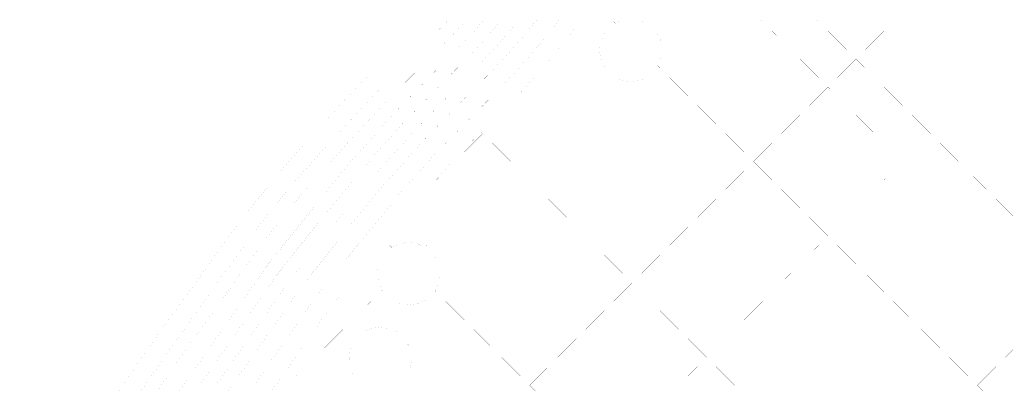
# Model space of a CAD drawing. Extents: x 726 to 4465, y 139 to 737.
# Drawn here: x 4268.4 to 4336.5, y 646.5 to 671.5 of the extents above; entities that cross this region are included whole.
import ezdxf

# ---------------------------------------------------------------- set-up
doc = ezdxf.new("R2010")
doc.units = 0
doc.layers.add('c_area', color=5, linetype='Continuous')
doc.layers.add('d_area', color=4, linetype='Continuous')

# ---------------------------------------------------------------- blocks, each defined once
blk = doc.blocks.new('PAD_R4')
at = {"layer": 'd_area', "const_width": 0.5}
blk.add_lwpolyline([(0.25, 0, 1), (-0.25, 0, 1)], format="xyb", close=True, dxfattribs=at)

msp = doc.modelspace()

# ---------------------------------------------------------------- linework, layer by layer
at = {"layer": 'c_area', "const_width": 0.0012}
for points in [[(4229.843, 602.434), (4229.843, 671.463), (4336.525, 671.463), (4336.525, 602.434), (4229.843, 602.434), (4229.843, 610.714, -0.096585), (4261.329, 671.463), (4265.782, 671.463)], [(4233.374, 602.434, -0.030844), (4239.644, 622.792, 0.130835), (4240.262, 624.408, -0.003801), (4241.232, 626.849), (4242.536, 629.781), (4242.999, 631.043, -0.022756), (4249.943, 645.149, 0.214131), (4251.29, 647.551, -0.02622), (4261.083, 662.788, 0.268038), (4263.074, 665.498, -0.01097), (4267.753, 671.463), (4296.116, 671.463)], [(4256.204, 602.434, -0.063973), (4271.18, 637.806, -0.024129), (4275.304, 644.14, 0.014969), (4278.042, 647.898, -0.00764), (4280.81, 651.805, 0.005195), (4282.694, 654.437, -0.024956), (4287.319, 660.393, -0.021452), (4296.182, 669.803, 0.011981), (4297.806, 671.463), (4299.047, 671.463)], [(4299.047, 671.463, -0.01627), (4296.819, 669.147, 0.021455), (4288.008, 659.793, 0.024955), (4283.44, 653.908, -0.005192), (4281.546, 651.262, 0.007639), (4278.795, 647.378, -0.014934), (4276.031, 643.586, 0.024052), (4271.969, 637.344, 0.00374), (4270.853, 635.401, 0.05979), (4257.154, 602.434), (4256.204, 602.434)], [(4258.107, 602.434, -0.003729), (4258.728, 604.565, -0.009737), (4258.733, 604.582), (4261.917, 614.043, -0.018377), (4266.127, 624.142, -0.020397), (4271.651, 634.955, -0.024587), (4272.164, 635.763), (4284.748, 653.705, -0.015759), (4286.254, 655.716), (4288.587, 658.632, -0.032277), (4296.86, 667.905), (4297.461, 668.494, 0.020324), (4300.27, 671.463), (4301.475, 671.463)], [(4301.475, 671.463, -0.024192), (4298.099, 667.839), (4297.501, 667.254, 0.032278), (4289.307, 658.068), (4286.968, 655.145, 0.015759), (4285.497, 653.181), (4272.911, 635.236, 0.02468), (4272.445, 634.501, 0.020389), (4266.957, 623.758, 0.018362), (4262.776, 613.729), (4259.602, 604.296, 0.003279), (4259.057, 602.434), (4258.107, 602.434)], [(4260.01, 602.434, -0.002786), (4260.47, 604.006, -0.011332), (4260.476, 604.025), (4263.644, 613.435, -0.018323), (4267.79, 623.38, -0.020237), (4273.202, 633.977, -0.024752), (4273.715, 634.787), (4286.288, 652.712, -0.015709), (4287.683, 654.573), (4290.04, 657.519, -0.032226), (4298.146, 666.6), (4298.739, 667.184, 0.027879), (4302.669, 671.463), (4303.843, 671.463)], [(4303.843, 671.463, -0.001056), (4303.705, 671.29, -0.005981), (4303.025, 670.46, -0.025292), (4299.377, 666.529), (4298.787, 665.949, 0.032286), (4290.747, 656.938, -0.018779), (4290.725, 656.912), (4288.397, 654.001, 0.015709), (4287.036, 652.187), (4274.463, 634.26, 0.02479), (4273.997, 633.526, 0.038561), (4264.501, 613.118), (4261.345, 603.74, 0.002332), (4260.961, 602.434), (4260.01, 602.434)], [(4262.235, 602.434, -0.001667), (4262.508, 603.359, -0.010446), (4262.515, 603.383), (4265.657, 612.716, -0.038503), (4275.061, 632.922, -0.025748), (4275.479, 633.578), (4288.04, 651.486, -0.015381), (4289.327, 653.203, -0.019805), (4289.356, 653.242), (4291.711, 656.184, -0.032287), (4299.645, 665.079, -0.020888), (4299.683, 665.113), (4300.23, 665.651, 0.025301), (4303.964, 669.674, 0.005979), (4304.661, 670.528, 0.005481), (4305.396, 671.463), (4306.923, 671.463)], [(4296.116, 671.463, -0.005893), (4295.327, 670.677)], [(4306.923, 671.463, -0.005602), (4306.172, 670.473), (4306.572, 670.073), (4307.842, 671.344), (4307.723, 671.463)], [(4309.254, 671.463), (4309.135, 671.344), (4309.249, 671.231, -0.074659), (4309.838, 671.463), (4310.797, 671.463, -0.08999), (4311.497, 671.162), (4311.679, 671.344), (4311.56, 671.463)], [(4295.327, 670.679, 0.021456), (4286.391, 661.191, 0.024972), (4281.688, 655.135)], [(4281.69, 655.137, -0.005074), (4279.865, 652.586, 0.012395), (4275.519, 646.454, -0.006414), (4274.336, 644.89, 0.008484), (4274.302, 644.845, 0.024084), (4270.124, 638.422, 0.003461), (4269.075, 636.6, 0.003432), (4268.99, 636.447, 0.060776), (4254.935, 602.434), (4233.374, 602.434)]]:
    msp.add_lwpolyline(points, format="xyb", dxfattribs=at)
for points in [[(4307.723, 671.463), (4309.254, 671.463)], [(4311.56, 671.463), (4313.091, 671.463)], [(4313.091, 671.463), (4312.972, 671.344), (4314.243, 670.073), (4315.516, 671.345), (4315.398, 671.463)], [(4315.398, 671.463), (4316.926, 671.463)], [(4316.926, 671.463), (4316.809, 671.345), (4318.08, 670.074), (4319.351, 671.345), (4319.232, 671.463)], [(4319.232, 671.463), (4320.762, 671.463)], [(4320.762, 671.463), (4320.644, 671.345), (4321.915, 670.073), (4323.187, 671.345), (4323.07, 671.463)], [(4323.07, 671.463), (4324.598, 671.463)], [(4324.598, 671.463), (4324.48, 671.345), (4325.753, 670.073), (4327.025, 671.345), (4326.907, 671.463)], [(4326.907, 671.463), (4328.436, 671.463)], [(4328.436, 671.463), (4328.318, 671.345), (4329.589, 670.075), (4330.859, 671.345), (4330.742, 671.463)], [(4330.742, 671.463), (4332.27, 671.463)], [(4332.27, 671.463), (4332.152, 671.345), (4333.424, 670.073), (4334.697, 671.345), (4334.579, 671.463)], [(4334.579, 671.463), (4336.107, 671.463)], [(4336.107, 671.463), (4335.99, 671.345), (4336.525, 670.81), (4336.525, 669.517)], [(4295.327, 670.677), (4295.327, 670.679)], [(4336.525, 669.517), (4335.343, 670.699), (4334.071, 669.427), (4335.343, 668.155), (4336.525, 669.336)], [(4336.525, 669.336), (4336.525, 668.043), (4335.99, 667.508), (4336.525, 666.973), (4336.525, 665.68)], [(4336.525, 665.68), (4335.343, 666.861), (4334.073, 665.591), (4335.343, 664.32), (4336.525, 665.502)], [(4336.525, 665.502), (4336.525, 664.208), (4335.99, 663.674), (4336.525, 663.139), (4336.525, 661.846)], [(4336.525, 661.846), (4335.343, 663.027), (4334.071, 661.755), (4335.343, 660.483), (4336.525, 661.664)], [(4336.525, 661.664), (4336.525, 660.371), (4335.99, 659.836), (4336.525, 659.301), (4336.525, 658.008)], [(4336.525, 658.008), (4335.343, 659.19), (4334.071, 657.917), (4335.343, 656.645), (4336.525, 657.827)], [(4336.525, 657.827), (4336.525, 656.534), (4335.99, 655.999), (4336.525, 655.464), (4336.525, 654.171)], [(4281.688, 655.135), (4281.69, 655.137)], [(4336.525, 654.171), (4335.343, 655.352), (4334.073, 654.082), (4335.344, 652.81), (4336.525, 653.991)], [(4336.525, 653.991), (4336.525, 652.698), (4335.99, 652.164), (4336.525, 651.629), (4336.525, 650.336)], [(4336.525, 650.336), (4335.344, 651.517), (4334.072, 650.245), (4335.343, 648.973), (4336.525, 650.155)], [(4336.525, 650.155), (4336.525, 648.862), (4335.99, 648.327), (4336.525, 647.792), (4336.525, 646.499)], [(4336.525, 646.499), (4335.343, 647.68), (4334.071, 646.408), (4335.343, 645.136), (4336.525, 646.318)]]:
    msp.add_lwpolyline(points, dxfattribs=at)
for points in [[(4307.218, 669.427), (4308.49, 668.155), (4308.539, 668.205, -0.147473), (4308.184, 669.384, -0.154648), (4308.573, 670.613), (4308.489, 670.697)], [(4312.133, 670.505, -0.139189), (4312.451, 669.384, -0.131944), (4312.164, 668.315), (4312.325, 668.155), (4313.597, 669.427), (4312.326, 670.698)], [(4304.447, 668.36), (4304.653, 668.155), (4305.925, 669.427), (4305.601, 669.751, -0.005862), (4304.899, 668.892), (4304.896, 668.889, -0.003129)], [(4302.626, 666.344), (4302.734, 666.236), (4304.006, 667.508), (4303.844, 667.67, -0.008114)], [(4309.136, 667.508), (4310.407, 666.237), (4311.678, 667.508), (4311.546, 667.64, -0.154648), (4310.318, 667.25, -0.139182), (4309.197, 667.569)], [(4300.716, 664.419), (4300.817, 664.319), (4302.088, 665.589), (4301.992, 665.685, -0.005796), (4301.081, 664.778), (4301.08, 664.777)], [(4298.804, 662.494), (4298.898, 662.4), (4300.17, 663.672), (4300.065, 663.778, 0.004935)], [(4296.952, 660.512), (4296.981, 660.483), (4298.252, 661.753), (4298.173, 661.832, 0.004933)], [(4293.79, 655.999), (4293.936, 655.853, -0.143332), (4295.087, 656.189, -0.139064), (4296.207, 655.872), (4296.333, 655.997), (4295.061, 657.269)], [(4291.871, 654.08), (4293.143, 652.808), (4293.271, 652.935, -0.139072), (4292.953, 654.056, -0.143333), (4293.29, 655.206), (4293.144, 655.352)], [(4296.864, 655.236, -0.147595), (4297.22, 654.056, -0.143333), (4296.884, 652.905), (4296.979, 652.809), (4298.25, 654.08), (4296.979, 655.351)], [(4290.013, 652.104), (4291.226, 650.891), (4292.497, 652.161), (4291.225, 653.433), (4290.454, 652.663), (4290.336, 652.515, -0.0199), (4290.308, 652.477, 0.003533)], [(4293.79, 652.161), (4295.061, 650.891), (4296.333, 652.163), (4296.237, 652.259, -0.143332), (4295.087, 651.922, -0.147587), (4293.907, 652.278)], [(4288.401, 649.878), (4289.308, 648.972), (4290.58, 650.244), (4289.456, 651.368, 0.005332), (4289.037, 650.785), (4289.036, 650.783)], [(4291.873, 650.244), (4292.043, 650.074, -0.13566), (4293.139, 650.377, -0.136455), (4294.24, 650.07), (4294.414, 650.244), (4293.143, 651.515)], [(4289.954, 648.326), (4291.225, 647.055), (4291.312, 647.142, -0.136457), (4291.005, 648.243, -0.150971), (4291.377, 649.447), (4291.226, 649.598)], [(4294.904, 649.441, -0.150184), (4295.273, 648.243, -0.135661), (4294.97, 647.147), (4295.062, 647.055), (4296.333, 648.326), (4295.061, 649.598)]]:
    msp.add_lwpolyline(points, format="xyb", close=True, dxfattribs=at)
for points in [[(4314.89, 669.427), (4316.161, 668.155), (4317.434, 669.427), (4316.162, 670.699)], [(4318.727, 669.427), (4319.998, 668.156), (4321.269, 669.427), (4319.997, 670.698)], [(4322.562, 669.427), (4323.834, 668.155), (4325.106, 669.427), (4323.834, 670.699)], [(4326.399, 669.427), (4327.67, 668.156), (4328.942, 669.428), (4327.671, 670.699)], [(4330.235, 669.428), (4331.507, 668.156), (4332.778, 669.427), (4331.506, 670.699)], [(4305.299, 667.508), (4306.571, 666.236), (4307.843, 667.508), (4306.572, 668.78)], [(4312.971, 667.508), (4314.243, 666.236), (4315.515, 667.509), (4314.243, 668.78)], [(4316.808, 667.509), (4318.079, 666.237), (4319.351, 667.509), (4318.08, 668.781)], [(4320.645, 667.509), (4321.917, 666.237), (4323.187, 667.508), (4321.915, 668.78)], [(4324.48, 667.508), (4325.751, 666.237), (4327.023, 667.509), (4325.753, 668.78)], [(4328.316, 667.509), (4329.589, 666.237), (4330.861, 667.509), (4329.589, 668.782)], [(4332.154, 667.509), (4333.426, 666.237), (4334.697, 667.508), (4333.424, 668.78)], [(4303.381, 665.589), (4304.652, 664.317), (4305.925, 665.59), (4304.653, 666.861)], [(4307.218, 665.59), (4308.489, 664.319), (4309.761, 665.591), (4308.49, 666.862)], [(4311.054, 665.591), (4312.326, 664.319), (4313.596, 665.59), (4312.325, 666.861)], [(4314.889, 665.59), (4316.161, 664.319), (4317.433, 665.591), (4316.161, 666.862)], [(4318.726, 665.591), (4319.998, 664.319), (4321.27, 665.591), (4319.998, 666.863)], [(4322.563, 665.591), (4323.834, 664.32), (4325.105, 665.591), (4323.834, 666.861)], [(4326.398, 665.591), (4327.67, 664.319), (4328.942, 665.591), (4327.67, 666.863)], [(4330.235, 665.591), (4331.507, 664.319), (4332.779, 665.591), (4331.507, 666.863)], [(4301.463, 663.672), (4302.735, 662.4), (4304.006, 663.671), (4302.734, 664.943)], [(4305.299, 663.671), (4306.57, 662.4), (4307.842, 663.672), (4306.571, 664.943)], [(4309.135, 663.672), (4310.407, 662.4), (4311.679, 663.673), (4310.407, 664.944)], [(4312.972, 663.673), (4314.243, 662.401), (4315.514, 663.672), (4314.243, 664.943)], [(4316.807, 663.672), (4318.079, 662.4), (4319.351, 663.672), (4318.079, 664.944)], [(4320.645, 663.672), (4321.915, 662.401), (4323.187, 663.674), (4321.917, 664.944)], [(4324.48, 663.674), (4325.753, 662.401), (4327.023, 663.672), (4325.751, 664.944)], [(4328.316, 663.672), (4329.589, 662.4), (4330.861, 663.672), (4329.589, 664.944)], [(4332.154, 663.672), (4333.424, 662.401), (4334.697, 663.674), (4333.426, 664.944)], [(4299.545, 661.753), (4300.817, 660.482), (4302.089, 661.754), (4300.817, 663.026)], [(4303.382, 661.754), (4304.653, 660.483), (4305.923, 661.753), (4304.652, 663.024)], [(4307.217, 661.753), (4308.488, 660.482), (4309.76, 661.754), (4308.489, 663.026)], [(4311.053, 661.754), (4312.325, 660.483), (4313.597, 661.755), (4312.326, 663.026)], [(4314.89, 661.755), (4316.162, 660.483), (4317.433, 661.753), (4316.161, 663.026)], [(4318.726, 661.753), (4319.996, 660.483), (4321.269, 661.755), (4319.998, 663.026)], [(4322.562, 661.755), (4323.834, 660.483), (4325.106, 661.755), (4323.834, 663.027)], [(4326.399, 661.755), (4327.671, 660.483), (4328.942, 661.753), (4327.67, 663.026)], [(4330.235, 661.753), (4331.506, 660.483), (4332.778, 661.755), (4331.507, 663.026)], [(4297.628, 659.836), (4298.899, 658.564), (4300.17, 659.835), (4298.898, 661.107)], [(4301.463, 659.835), (4302.734, 658.564), (4304.006, 659.836), (4302.735, 661.107)], [(4305.299, 659.836), (4306.571, 658.565), (4307.842, 659.835), (4306.57, 661.107)], [(4309.135, 659.835), (4310.406, 658.564), (4311.678, 659.836), (4310.407, 661.107)], [(4312.971, 659.836), (4314.243, 658.564), (4315.516, 659.836), (4314.243, 661.108)], [(4316.809, 659.836), (4318.079, 658.566), (4319.35, 659.836), (4318.079, 661.107)], [(4320.643, 659.836), (4321.915, 658.564), (4323.187, 659.836), (4321.915, 661.108)], [(4324.48, 659.836), (4325.753, 658.564), (4327.025, 659.836), (4325.753, 661.108)], [(4328.318, 659.836), (4329.589, 658.566), (4330.859, 659.836), (4329.589, 661.107)], [(4332.152, 659.836), (4333.424, 658.564), (4334.697, 659.836), (4333.424, 661.108)], [(4295.707, 657.916), (4296.979, 656.644), (4298.253, 657.918), (4296.981, 659.19)], [(4299.546, 657.918), (4300.817, 656.647), (4302.088, 657.917), (4300.817, 659.188)], [(4303.381, 657.917), (4304.652, 656.646), (4305.925, 657.918), (4304.653, 659.19)], [(4307.218, 657.918), (4308.489, 656.647), (4309.759, 657.917), (4308.488, 659.189)], [(4311.052, 657.917), (4312.325, 656.645), (4313.597, 657.917), (4312.325, 659.19)], [(4314.89, 657.917), (4316.161, 656.647), (4317.433, 657.919), (4316.162, 659.19)], [(4318.726, 657.919), (4319.998, 656.647), (4321.269, 657.917), (4319.996, 659.19)], [(4322.562, 657.917), (4323.834, 656.645), (4325.106, 657.917), (4323.834, 659.19)], [(4326.399, 657.917), (4327.67, 656.647), (4328.942, 657.919), (4327.671, 659.19)], [(4330.235, 657.919), (4331.507, 656.647), (4332.778, 657.917), (4331.506, 659.19)], [(4297.626, 655.997), (4298.897, 654.727), (4300.17, 656), (4298.899, 657.271)], [(4301.463, 656), (4302.735, 654.729), (4304.006, 655.999), (4302.734, 657.271)], [(4305.299, 655.999), (4306.57, 654.728), (4307.842, 656), (4306.571, 657.271)], [(4309.135, 656), (4310.407, 654.728), (4311.678, 655.999), (4310.406, 657.271)], [(4312.971, 655.999), (4314.242, 654.728), (4315.514, 656), (4314.243, 657.271)], [(4316.807, 656), (4318.079, 654.728), (4319.351, 656), (4318.079, 657.272)], [(4320.645, 656), (4321.917, 654.728), (4323.187, 655.999), (4321.915, 657.271)], [(4324.48, 655.999), (4325.751, 654.728), (4327.023, 656), (4325.753, 657.271)], [(4328.316, 656), (4329.589, 654.728), (4330.861, 656), (4329.589, 657.272)], [(4332.154, 656), (4333.426, 654.728), (4334.697, 655.999), (4333.424, 657.271)], [(4299.543, 654.08), (4300.815, 652.808), (4302.089, 654.082), (4300.817, 655.354)], [(4303.382, 654.082), (4304.653, 652.811), (4305.923, 654.082), (4304.652, 655.353)], [(4307.217, 654.082), (4308.489, 652.809), (4309.761, 654.082), (4308.489, 655.354)], [(4311.054, 654.082), (4312.325, 652.811), (4313.595, 654.082), (4312.325, 655.352)], [(4314.888, 654.082), (4316.161, 652.809), (4317.433, 654.082), (4316.161, 655.354)], [(4318.726, 654.082), (4319.998, 652.809), (4321.27, 654.082), (4319.998, 655.354)], [(4322.563, 654.082), (4323.834, 652.811), (4325.105, 654.082), (4323.834, 655.352)], [(4326.398, 654.082), (4327.67, 652.809), (4328.942, 654.082), (4327.67, 655.354)], [(4330.235, 654.082), (4331.507, 652.809), (4332.779, 654.082), (4331.507, 655.354)], [(4297.626, 652.163), (4298.898, 650.891), (4300.168, 652.162), (4298.897, 653.433)], [(4301.462, 652.162), (4302.733, 650.891), (4304.006, 652.164), (4302.735, 653.435)], [(4305.299, 652.164), (4306.572, 650.892), (4307.842, 652.163), (4306.57, 653.435)], [(4309.135, 652.163), (4310.406, 650.892), (4311.678, 652.164), (4310.407, 653.435)], [(4312.971, 652.164), (4314.243, 650.892), (4315.514, 652.163), (4314.242, 653.435)], [(4316.807, 652.163), (4318.079, 650.891), (4319.351, 652.163), (4318.079, 653.435)], [(4320.645, 652.163), (4321.915, 650.892), (4323.187, 652.164), (4321.917, 653.435)], [(4324.48, 652.164), (4325.753, 650.892), (4327.023, 652.163), (4325.751, 653.435)], [(4328.316, 652.163), (4329.589, 650.891), (4330.861, 652.163), (4329.589, 653.435)], [(4332.154, 652.163), (4333.425, 650.892), (4334.697, 652.164), (4333.426, 653.435)], [(4295.707, 650.244), (4296.979, 648.972), (4298.251, 650.244), (4296.979, 651.516)], [(4299.544, 650.245), (4300.815, 648.973), (4302.086, 650.244), (4300.815, 651.515)], [(4303.379, 650.244), (4304.651, 648.972), (4305.925, 650.246), (4304.653, 651.518)], [(4307.218, 650.246), (4308.489, 648.975), (4309.759, 650.246), (4308.489, 651.516)], [(4311.052, 650.246), (4312.325, 648.973), (4313.597, 650.246), (4312.325, 651.518)], [(4314.89, 650.246), (4316.162, 648.973), (4317.433, 650.244), (4316.161, 651.516)], [(4318.726, 650.244), (4319.996, 648.973), (4321.269, 650.246), (4319.998, 651.516)], [(4322.562, 650.246), (4323.834, 648.973), (4325.106, 650.246), (4323.834, 651.518)], [(4326.399, 650.246), (4327.671, 648.973), (4328.942, 650.244), (4327.67, 651.516)], [(4330.235, 650.244), (4331.506, 648.973), (4332.778, 650.245), (4331.507, 651.516)], [(4286.819, 647.623), (4287.389, 647.053), (4288.661, 648.326), (4287.868, 649.118)], [(4297.626, 648.326), (4298.897, 647.055), (4300.169, 648.327), (4298.898, 649.598)], [(4301.462, 648.327), (4302.734, 647.055), (4304.005, 648.325), (4302.733, 649.598)], [(4305.298, 648.325), (4306.569, 647.055), (4307.842, 648.328), (4306.572, 649.599)], [(4309.135, 648.328), (4310.407, 647.056), (4311.678, 648.327), (4310.406, 649.599)], [(4312.971, 648.327), (4314.243, 647.055), (4315.516, 648.327), (4314.243, 649.599)], [(4316.809, 648.327), (4318.079, 647.056), (4319.35, 648.327), (4318.079, 649.598)], [(4320.643, 648.327), (4321.915, 647.055), (4323.187, 648.327), (4321.915, 649.599)], [(4324.48, 648.327), (4325.753, 647.055), (4327.025, 648.327), (4325.753, 649.599)], [(4328.318, 648.327), (4329.589, 647.056), (4330.86, 648.326), (4329.589, 649.598)], [(4332.153, 648.326), (4333.424, 647.055), (4334.697, 648.327), (4333.425, 649.598)], [(4288.035, 646.407), (4289.306, 645.136), (4290.578, 646.408), (4289.308, 647.679)], [(4295.709, 646.409), (4296.979, 645.138), (4298.25, 646.408), (4296.979, 647.679)], [(4299.543, 646.408), (4300.815, 645.136), (4302.088, 646.408), (4300.815, 647.68)], [(4303.381, 646.408), (4304.651, 645.138), (4305.922, 646.408), (4304.651, 647.679)], [(4307.215, 646.408), (4308.487, 645.136), (4309.761, 646.41), (4308.489, 647.682)], [(4311.054, 646.41), (4312.326, 645.138), (4313.597, 646.408), (4312.325, 647.68)], [(4314.89, 646.408), (4316.161, 645.138), (4317.433, 646.41), (4316.162, 647.68)], [(4318.726, 646.41), (4319.998, 645.138), (4321.269, 646.408), (4319.996, 647.68)], [(4322.562, 646.408), (4323.834, 645.136), (4325.106, 646.408), (4323.834, 647.68)], [(4326.399, 646.408), (4327.67, 645.137), (4328.943, 646.409), (4327.671, 647.68)], [(4330.236, 646.409), (4331.507, 645.138), (4332.778, 646.408), (4331.506, 647.68)], [(4285.239, 645.369), (4285.472, 645.136), (4286.742, 646.407), (4286.286, 646.863)]]:
    msp.add_lwpolyline(points, close=True, dxfattribs=at)

# ---------------------------------------------------------------- block references
at = {"layer": 'c_area', "xscale": 0.0012, "yscale": 0.0012, "zscale": 1.2}
for p in [(4296.116, 671.463), (4296.116, 671.463), (4299.047, 671.463), (4299.047, 671.463), (4301.475, 671.463), (4301.475, 671.463), (4303.843, 671.463), (4303.843, 671.463), (4306.923, 671.463), (4306.923, 671.463), (4307.723, 671.463), (4307.723, 671.463), (4309.254, 671.463), (4309.254, 671.463), (4311.56, 671.463), (4311.56, 671.463), (4313.091, 671.463), (4313.091, 671.463), (4315.398, 671.463), (4315.398, 671.463), (4316.926, 671.463), (4316.926, 671.463), (4319.232, 671.463), (4319.232, 671.463), (4320.762, 671.463), (4320.762, 671.463), (4323.07, 671.463), (4323.07, 671.463), (4324.598, 671.463), (4324.598, 671.463), (4326.907, 671.463), (4326.907, 671.463), (4328.436, 671.463), (4328.436, 671.463), (4330.742, 671.463), (4330.742, 671.463), (4332.27, 671.463), (4332.27, 671.463), (4334.579, 671.463), (4334.579, 671.463), (4336.107, 671.463), (4336.107, 671.463), (4295.327, 670.679), (4295.327, 670.679), (4295.327, 670.677), (4295.327, 670.677), (4336.525, 669.517), (4336.525, 669.517), (4336.525, 669.336), (4336.525, 669.336), (4336.525, 665.68), (4336.525, 665.68), (4336.525, 665.502), (4336.525, 665.502), (4336.525, 661.846), (4336.525, 661.846), (4336.525, 661.664), (4336.525, 661.664), (4336.525, 658.008), (4336.525, 658.008), (4336.525, 657.827), (4336.525, 657.827), (4281.688, 655.135), (4281.688, 655.135), (4281.69, 655.137), (4281.69, 655.137), (4336.525, 654.171), (4336.525, 654.171), (4336.525, 653.991), (4336.525, 653.991), (4336.525, 650.336), (4336.525, 650.336), (4336.525, 650.155), (4336.525, 650.155), (4336.525, 646.499), (4336.525, 646.499)]:
    msp.add_blockref('PAD_R4', p, dxfattribs=at)

doc.saveas('drawing.dxf')
